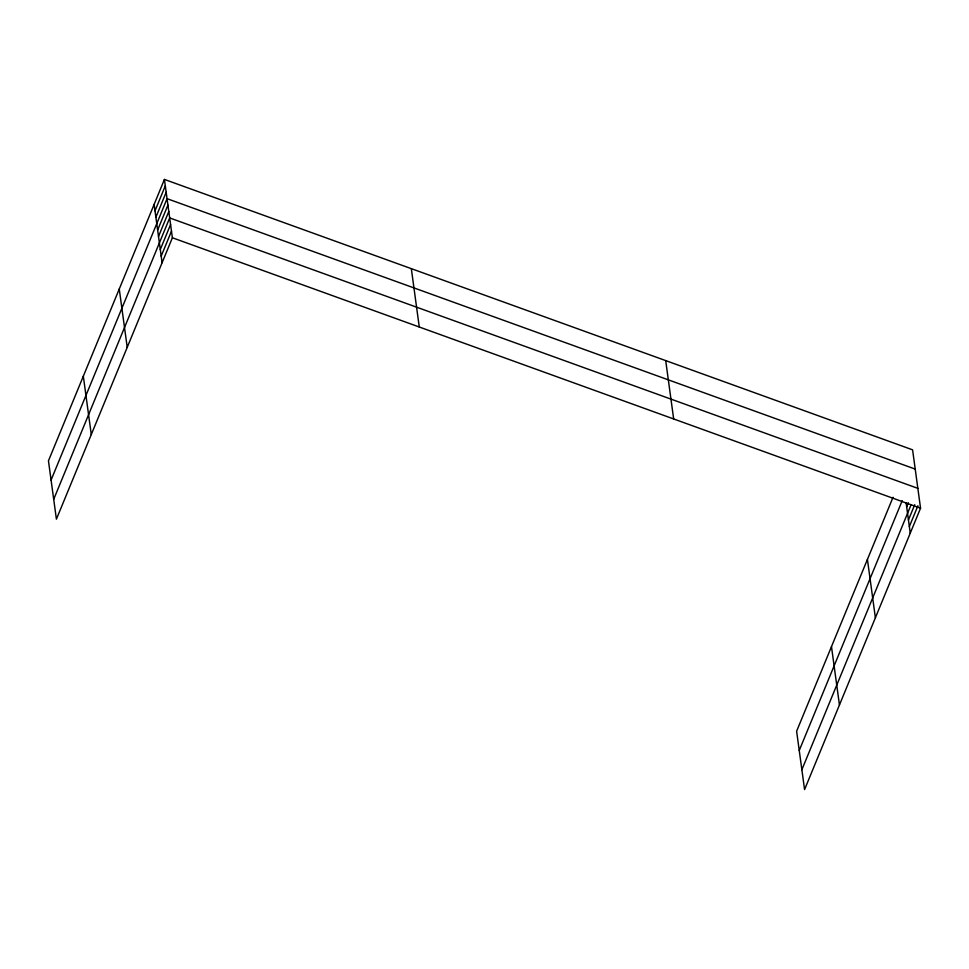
<?xml version="1.0" encoding="UTF-8"?>
<svg xmlns="http://www.w3.org/2000/svg" width="969" height="969" viewBox="0 0 969 969"><rect width="100%" height="100%" fill="white"/><g stroke="black" fill="none" stroke-linecap="round" stroke-linejoin="round"><path stroke-width="1.45" d="M164.427 179.422L48.45 460.808L56.408 519.166L172.385 237.768L164.427 179.422L912.592 449.834L920.55 508.192L804.573 789.578L796.615 731.232L893.03 497.291M155.004 210.818L165.311 185.842M155.888 217.238L166.183 192.25M51.078 480.067L167.056 198.669L915.221 469.093M157.632 230.077L167.928 205.089M158.504 236.497L168.8 211.508M53.695 499.326L169.684 217.928L917.849 488.352M160.285 249.53L170.58 224.542M161.181 256.143L171.489 231.155M799.243 750.478L902.2 500.682M906.669 506.92L908.389 502.754M801.86 769.737L910.981 505.006M908.45 519.941L914.748 504.679M909.346 526.567L917.934 505.745M172.385 237.768L920.55 508.192M906.148 503.068L910.254 533.18M867.425 559.428L875.382 617.786M831.487 646.614L839.445 704.972M665.703 360.601L673.661 418.959M411.328 268.655L419.274 327.013M154.132 204.398L162.089 262.756M119.26 289.016L127.218 347.374M83.322 376.19L91.28 434.548"/></g></svg>
